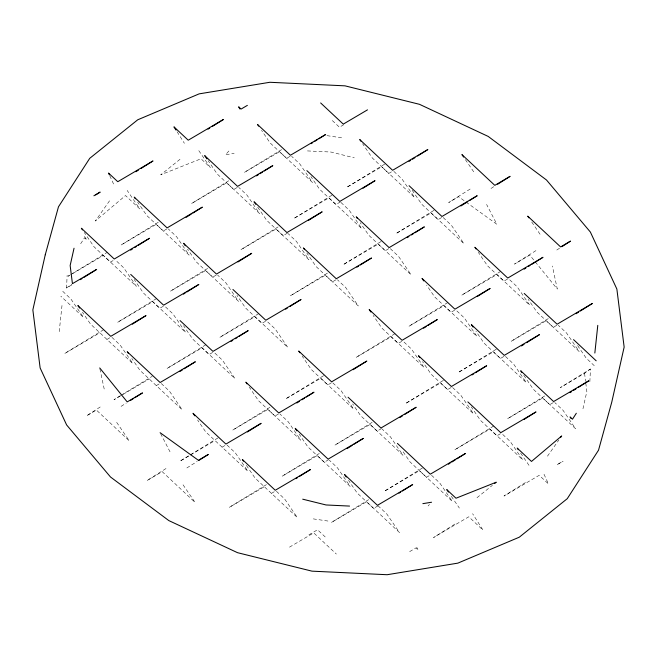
<?xml version="1.0" encoding="UTF-8"?>
<svg xmlns="http://www.w3.org/2000/svg" width="657" height="657" viewBox="0 0 657 657"><rect width="100%" height="100%" fill="white"/><g stroke="black" fill="none" stroke-linecap="round" stroke-linejoin="round"><path stroke-width="0.49" stroke-dasharray="3.29 2.46" d="M71.753 284.924L66.562 287.98L67.137 275.316M589.863 381.684L590.438 369.02L560.347 387.597L584.566 373.324L590.438 369.02M59.22 331.637L62.16 303.969M582.964 408.769L586.849 391.498L585.707 382.415M80.671 243.755L84.515 237.785L86.946 240.051L84.31 236.192M109.547 200.804L95.322 221.031L125.512 195.556L139.793 208.926L127.162 190.431M547.453 456.196L558.836 440.018M228.907 151.011L225.441 154.765L234.147 153.344M428.093 505.989L429.481 504.486M180.01 159.298L160.735 174.803L201.009 158.772L210.256 167.42L197.626 148.917M476.99 497.702L492.405 485.301M66.562 287.98L71.695 284.21M100.217 406.97L86.494 415.897L96.39 410.067L129.289 440.855L116.667 422.361M556.783 250.03L560.216 247.796M490.993 188.46L494.319 186.35M166.007 468.54L146.889 480.653L162.189 471.644L195.088 502.433L182.457 483.938M69.88 275.127L68.164 276.203L71.687 274.125M70.734 274.585L107.214 252.345M120.009 395.916L114.006 399.694L121.939 395.021M120.872 395.383L152.178 376.354M121.069 406.371L126.21 403.135M470.141 189.052L448.706 202.537L458.602 196.706L465.263 201.502M186.859 467.948L197.149 461.477M535.931 250.629L514.497 264.106L529.797 255.097L557.292 289.064L552.381 266.019M454.973 524.064L433.538 537.549L468.769 516.796L483.051 530.158L472.588 513.692M525.436 482.558L504.001 496.043L539.225 475.29L548.472 483.938L543.052 472.186M561.316 462.093L556.84 464.91L563.123 461.214M158.296 222.255L121.011 245.069L156.243 224.316L189.134 255.105L176.511 236.61L168.282 228.915M228.759 180.749L191.474 203.563L226.698 182.81L259.597 213.599L246.975 195.104L238.746 187.401M281.607 149.615L244.314 172.43L279.545 151.677L312.445 182.465L299.814 163.971L291.593 156.276M72.566 273.608L103.395 255.45L136.295 286.238L123.664 267.736L115.435 260.041M113.094 260.574L110.45 262.127L94 246.736L84.244 232.438M166.821 228.923L163.297 231.001L146.848 215.603L137.666 202.151M237.284 187.417L233.761 189.487L217.311 174.097L208.129 160.645M290.131 156.284L286.608 158.362L270.158 142.963L261.543 130.357M343.783 124.674L339.455 127.228L331.366 119.664M103.716 329.658L64.665 353.515L99.897 332.762M156.563 298.524L117.513 322.382L152.736 301.629L185.635 332.417L173.013 313.923L164.784 306.219M207.645 268.434L170.352 291.248L205.584 270.495L238.483 301.284L225.852 282.789L217.631 275.094M278.108 226.928L240.815 249.742L276.047 228.989L308.946 259.778L296.315 241.283L288.095 233.588M331.834 195.277L293.663 218.617L328.894 197.864L361.793 228.644L349.163 210.15L340.195 201.756M384.682 164.143L346.51 187.483L381.742 166.73L414.641 197.519L402.01 179.016L393.789 171.321M106.951 339.439L110.475 337.361M163.322 306.236L159.799 308.305L143.349 292.915L134.168 279.463M216.169 275.102L212.646 277.18L196.197 261.782L187.582 249.175M287.511 233.079L283.11 235.674L266.66 220.276L257.47 206.824M340.359 201.945L335.949 204.541L319.507 189.142L310.892 176.536M391.441 171.855L388.796 173.407L372.347 158.017L362.59 143.719M205.904 344.703L166.853 368.561L202.085 347.808L234.984 378.596L222.353 360.102L214.133 352.407M258.751 313.578L219.701 337.435L254.932 316.682L287.832 347.463L275.201 328.968L266.98 321.273M327.457 273.107L290.164 295.921L325.396 275.168L358.295 305.957L345.664 287.462L337.435 279.767M381.183 241.456L343.011 264.796L378.243 244.043L411.134 274.831L398.512 256.329L390.283 248.633M434.031 210.322L395.859 233.662L431.091 212.909L463.982 243.698L451.359 225.203L443.13 217.5M122.818 394.504L149.238 378.941M156.3 385.618L159.823 383.54M212.671 352.415L209.148 354.493L192.698 339.094L183.508 325.642M265.51 321.281L261.987 323.359L245.546 307.961L236.931 295.354M335.973 279.775L332.45 281.853L316.001 266.455L306.819 253.002M388.821 248.642L385.298 250.719L368.848 235.329L360.241 222.715M441.668 217.516L438.145 219.586L421.695 204.196L411.939 189.906M217.976 437.932L179.804 461.271L189.495 455.564M269.937 407.315L232.652 430.138L267.884 409.385L300.775 440.174L288.152 421.671L279.923 413.976M323.671 375.664L285.499 399.004L320.731 378.251L353.622 409.04L340.999 390.545L332.771 382.85M395.013 333.641L355.954 357.498L391.186 336.745L424.085 367.534L411.454 349.039L403.234 341.336M447.852 302.507L408.802 326.365L444.033 305.612L476.933 336.4L464.302 317.906L456.081 310.211M500.7 271.382L461.649 295.239L496.881 274.486L529.78 305.267L517.149 286.772L508.929 279.077M190.374 455.038L215.036 440.51M222.091 447.195L225.614 445.118M278.461 413.984L274.938 416.062L258.488 400.671L249.307 387.219M331.309 382.859L327.786 384.928L311.336 369.538L302.154 356.086M401.772 341.353L398.249 343.422L381.799 328.032L373.184 315.417M454.619 310.219L451.096 312.297L434.647 296.898L426.607 285.13M507.467 279.085L503.944 281.163L487.494 265.773L478.304 252.321M266.438 484.628L229.153 507.45L264.385 486.697M319.286 453.494L281.993 476.317L317.224 455.564L350.124 486.352L337.493 467.858L329.272 460.155M372.133 422.369L334.84 445.183L370.072 424.43L402.971 455.219L390.34 436.724L382.119 429.029M443.475 380.337L405.303 403.677L440.535 382.924L473.434 413.713L460.803 395.218L452.583 387.523M496.322 349.212L458.151 372.552L493.382 351.799L526.282 382.579L513.651 364.085L505.43 356.39M548.291 318.596L510.998 341.418L546.23 320.665L579.129 351.454L566.498 332.951L558.269 325.256M271.44 493.374L274.963 491.296M328.689 459.645L324.287 462.241L307.837 446.85L299.222 434.236M381.536 428.52L377.134 431.115L360.685 415.717L352.645 403.948M451.113 387.531L447.589 389.601L431.148 374.211L422.533 361.596M503.96 356.398L500.437 358.476L483.987 343.077L475.955 331.309M556.808 325.264L553.284 327.342L536.835 311.952L528.228 299.337M308.889 534.872L317.545 529.772L325.634 537.336M368.634 499.681L331.342 522.496L366.573 501.743L399.472 532.531L386.842 514.037L377.874 505.635M422.361 468.03L384.189 491.37L419.421 470.617L452.32 501.398L439.689 482.903L431.468 475.208M493.703 425.999L454.652 449.856L489.884 429.103L522.783 459.892L510.152 441.397L501.923 433.702M544.784 395.908L507.5 418.731L542.731 397.978L575.622 428.758L563 410.264L554.771 402.569M289.499 547.15L313.726 532.876L336.351 554.048M378.038 505.833L373.628 508.419L357.186 493.029L348.571 480.415M429.12 475.734L426.475 477.294L410.025 461.896L401.994 450.127M500.462 433.71L496.938 435.788L480.489 420.39L471.307 406.938M553.309 402.577L549.786 404.655L533.336 389.264L523.58 374.966M409.64 551.625L415.922 547.922L418.345 550.196L416.719 547.273M307.443 150.921L330.972 152.038L354.287 157.82M326.964 135.646L343.71 138.118M313.29 518.882L330.036 521.354M466.092 202.101L496.897 224.308L486.591 204.45M594.273 365.694L586.184 358.131L577.002 344.679M62.727 291.306L70.816 298.869L83.447 317.364L60.822 296.192M111.936 337.353L120.165 345.048L132.788 363.543L90.502 324.049L82.47 312.272M161.285 383.532L169.506 391.227L182.137 409.73L139.851 370.228L131.811 358.459M227.076 445.109L235.305 452.804L247.935 471.299L205.641 431.797L197.609 420.028M276.425 491.288L284.653 498.983L297.276 517.478L254.99 477.984L245.233 463.686M531.727 222.025L540.333 234.639M465.361 159.61L474.543 173.062M520.656 453.116L529.838 466.569M451.343 496.306L459.374 508.083M177.086 131.778L184.412 143.308M160.571 433.595L170.409 452.55M109.785 175.78L113.948 184.814M99.921 368.938L104.619 390.981M584.566 373.324L585.584 381.405"/><path stroke-width="0.99" d="M594.84 353.031L597.78 325.363M74.036 248.231L70.151 265.502L72.434 283.676L96.653 269.403L83.792 277.492M576.329 413.245L572.485 419.215L570.054 416.949L571.105 418.493M560.544 437.587L561.678 435.969L531.488 461.444L517.207 448.074L518.357 449.758M494.721 483.437L496.265 482.197L455.991 498.228L446.744 489.58L448.468 492.101M561.932 246.679L570.506 241.103L560.61 246.933L527.711 216.145L528.86 217.82M497.636 184.247L510.111 176.347L494.811 185.356L461.912 154.567L463.637 157.089M95.684 194.907L100.16 192.09L93.877 195.786M135.851 171.748L138.43 170.13M141 168.512L152.999 160.957L117.775 181.71L108.528 173.062L109.366 174.877M208.031 129.158L209.747 128.082M212.318 126.464L223.462 119.451L188.231 140.204L173.949 126.842L176.043 130.135M80.368 279.644L82.084 278.568M130.636 250.136L132.353 249.052M134.923 247.434L136.64 246.359M138.356 245.283L149.5 238.269L114.269 259.022L81.378 228.242L82.519 229.917M186.054 217.385L191.203 214.149M192.92 213.073L202.348 207.144L167.116 227.897L134.217 197.108L135.367 198.792M256.517 175.879L258.234 174.803M259.95 173.719L262.521 172.101M264.237 171.025L272.811 165.63L237.579 186.383L204.68 155.602L206.98 158.961M311.081 143.669L312.798 142.594M314.514 141.51L317.085 139.892M318.801 138.816L325.658 134.504L290.427 155.257L257.528 124.469L258.677 126.152M132.287 324.213L146.002 315.582L110.77 336.335L77.871 305.546L79.596 308.067M183.418 294.155L185.126 293.079M186.843 292.004L198.849 284.448L163.618 305.201L130.718 274.421M237.974 261.946L251.697 253.323L216.465 274.076L183.566 243.287L185.29 245.808M308.437 220.44L322.16 211.817L286.928 232.57L254.029 201.781L255.754 204.302M363.001 188.231L375.007 180.683L339.776 201.436L306.876 170.648M408.983 161.417L410.699 160.333M412.415 159.257L414.986 157.639M417.565 156.021L427.847 149.55L392.615 170.303L359.724 139.522L360.865 141.198M130.497 400.442L133.067 398.824M134.784 397.748L142.503 392.894L127.203 401.903L99.708 367.936M179.911 371.468L182.49 369.85M184.198 368.774L195.351 361.761L160.119 382.514L127.22 351.733L128.37 353.409M231.05 341.418L232.759 340.334M235.337 338.716L237.046 337.641M238.762 336.565L248.198 330.635L212.967 351.388L180.067 320.6M285.606 309.209L287.323 308.125M289.893 306.507L301.046 299.502L265.814 320.255L232.915 289.466M356.923 267.161L358.64 266.085M360.356 265.001L371.501 257.996L336.269 278.749L303.378 247.96L304.52 249.644M407.2 237.645L408.917 236.569M411.487 234.951L413.204 233.876M414.92 232.792L424.348 226.862L389.116 247.615L356.225 216.826L357.367 218.51M460.902 205.978L467.768 201.666M469.476 200.582L477.196 195.729L441.964 216.49L409.065 185.701M198.866 460.401L208.294 454.463L198.398 460.294L160.103 432.692M247.426 431.961L261.141 423.338L225.909 444.091L193.018 413.302L194.735 415.824M296.841 402.987L299.411 401.37M301.99 399.752L304.561 398.134M306.277 397.058L313.989 392.204L278.757 412.957L245.866 382.169L247.007 383.852M353.121 369.702L366.836 361.079L331.604 381.832L298.705 351.043L299.855 352.727M423.576 328.196L426.155 326.578M427.863 325.502L437.299 319.565L402.068 340.318L369.168 309.537L370.893 312.059M477.286 296.529L490.147 288.439L454.915 309.192L422.016 278.404L423.74 280.925M524.13 269.165L525.838 268.089M528.417 266.471L530.133 265.395M531.841 264.319L542.994 257.306L507.762 278.059L474.863 247.27L476.013 248.954M295.913 478.682L297.629 477.606M299.346 476.522L310.49 469.517L275.258 490.27L242.359 459.481L243.509 461.165M347.044 448.632L352.193 445.397M353.901 444.321L363.337 438.383L328.106 459.136L295.207 428.356L296.931 430.877M399.891 417.499L402.462 415.881M405.032 414.263L416.185 407.258L380.953 428.011L348.054 397.222M472.071 374.917L473.779 373.833M475.496 372.757L486.648 365.752L451.416 386.505L418.517 355.716L419.667 357.4M521.486 345.943L524.056 344.325M526.627 342.708L539.487 334.618L504.264 355.371L471.365 324.583L473.081 327.104M576.049 313.734L578.62 312.116M580.336 311.032L592.335 303.485L557.103 324.238L524.212 293.457M398.963 493.193L400.68 492.118M402.396 491.034L412.686 484.57L377.455 505.323L344.555 474.535L346.28 477.056M448.378 464.22L450.094 463.144M451.811 462.06L455.244 459.908M456.952 458.824L465.526 453.437L430.302 474.19L397.403 443.401M523.99 419.478L535.989 411.931L500.757 432.684L467.866 401.895M569.972 392.656L571.689 391.58M573.405 390.504L575.975 388.887M578.546 387.269L588.836 380.797L553.605 401.55L520.705 370.762L521.855 372.445M247.361 105.375L241.078 109.078L238.655 106.804L239.879 108.996M367.501 109.85L343.274 124.124L320.649 102.952M422.853 503.656L431.559 502.235M349.557 506.079L326.028 504.962L302.713 499.18M573.553 339.636L596.178 360.808M45.259 254.768L32.85 309.915L40.134 367.961L66.628 424.956L110.507 477.007L168.8 520.574L237.522 552.685L311.993 571.155L387.145 574.719L457.847 563.139L519.276 537.204L567.262 498.679L598.527 450.193L611.741 402.232L624.15 347.085L616.866 289.039L590.372 232.044L546.493 179.993L488.2 136.426L419.478 104.315L345.007 85.845L269.855 82.281L199.153 93.861L137.724 119.796L89.738 158.321L58.473 206.807L45.259 254.768"/></g></svg>
